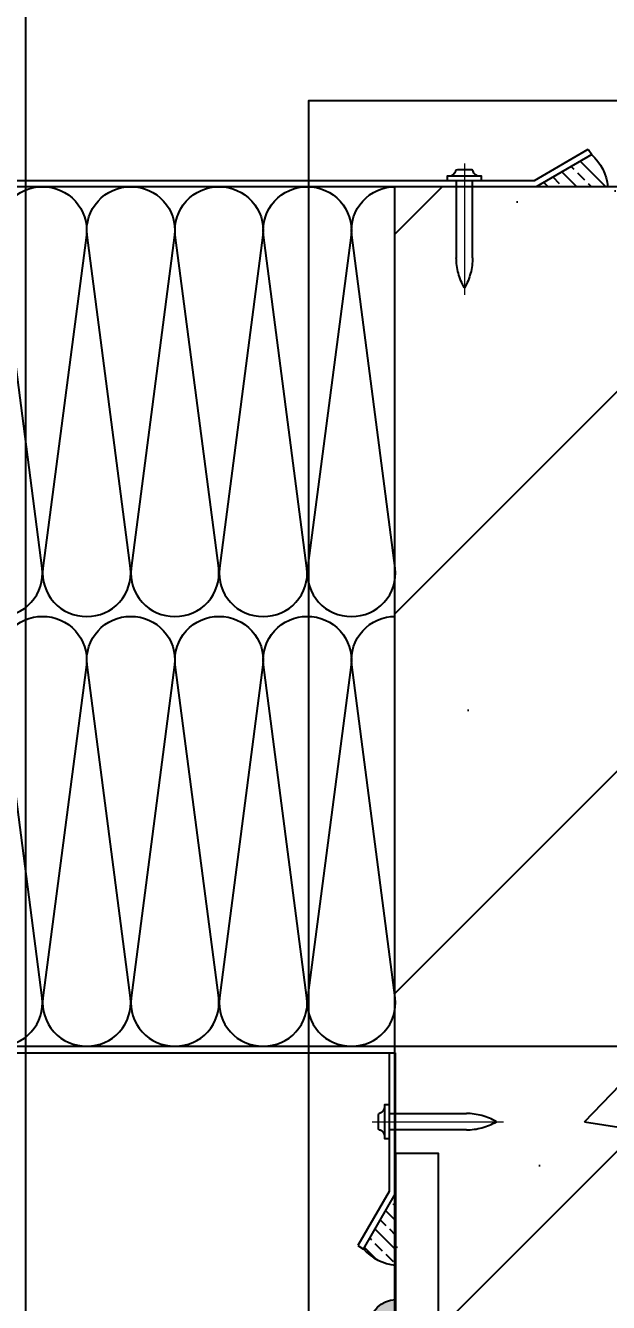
# Model space of a CAD drawing. Extents: x 6843040 to 15500510, y -6507076 to -4940511.
# Drawn here: x 7648141.7 to 7648277.5, y -6167043.5 to -6166746.4 of the extents above; entities that cross this region are included whole.
import ezdxf
from ezdxf.enums import TextEntityAlignment as Align

# ---------------------------------------------------------------- set-up
doc = ezdxf.new("R2010")
doc.units = 0
doc.header["$LTSCALE"] = 1000
doc.header["$MEASUREMENT"] = 0
for name, pattern in [('ACAD_ISO04W100', [30.5, 24, -3, 0.5, -3]), ('CENTER', [50.800000000000004, 31.75, -6.35, 6.35, -6.35]), ('DOTE', [2.4200000000000004, 2, -0.2, 0.02, -0.2]), ('HIDDEN', [0.375, 0.25, -0.125])]:
    doc.linetypes.add(name, pattern=pattern)
for name, color, linetype in [('DOTE', 8, 'DOTE'), ('E_LINE_1', 1, 'Continuous'), ('GC', 3, 'Continuous'), ('LT-dim 1', 3, 'Continuous'), ('LT-dim 5', 3, 'Continuous'), ('LT-dim 50', 253, 'Continuous'), ('LT-Fill-玻璃1', 14, 'Continuous'), ('LT-中线', 6, 'Continuous'), ('LT-文字标注', 7, 'Continuous'), ('LT-铝板', 31, 'Continuous'), ('PUB_HATCH', 8, 'Continuous'), ('WELDING', 1, 'Continuous'), ('实体', 7, 'Continuous'), ('批荡层', 213, 'Continuous'), ('紧固件', 40, 'Continuous')]:
    doc.layers.add(name, color=color, linetype=linetype)
doc.styles.add('LT-文字标注', font='romans.shx', dxfattribs={"width": 0.8, "bigfont": 'gbhzfs.shx'})

# ---------------------------------------------------------------- blocks, each defined once
blk = doc.blocks.new('LT-BLK-20220127160324', base_point=(-28533.22878983965, -2765.200322864111))
at = {"color": 1, "linetype": 'ACAD_ISO04W100', "ltscale": 0.4}
for p, q in [((-28777.79650946474, -2715.166449711192), (-28533.22878983943, -2715.166449711192)), ((-28521.34176281607, -2765.200322864112), (-28586.01604931476, -2765.200322864112)), ((-28777.79650946474, -2815.200322864112), (-28533.22878983943, -2815.200322864112))]:
    blk.add_line(p, q, dxfattribs=at)
at = {"layer": 'GC', "color": 3}
blk.add_lwpolyline([(-28543.22878983943, -2865.200322864112), (-28543.22878983943, -2665.200322864112), (-28533.22878983943, -2665.200322864112), (-28533.22878983943, -2865.200322864112)], close=True, dxfattribs=at)
for points in [[(-28543.22878983943, -2709.166449711192), (-28768.22878983943, -2709.166449711192)], [(-28768.22878983943, -2709.166449711192), (-28768.22878983943, -2733.166449711192), (-28708.22878983943, -2733.166449711192), (-28708.22878983943, -2721.166449711192)], [(-28543.22878983943, -2809.200322864112), (-28768.22878983943, -2809.200322864112)], [(-28768.22878983943, -2809.200322864112), (-28768.22878983943, -2833.200322864112), (-28708.22878983943, -2833.200322864112), (-28708.22878983943, -2821.200322864112)]]:
    blk.add_lwpolyline(points, dxfattribs=at)
at = {"layer": 'GC', "ltscale": 3}
for points in [[(-28768.22878983943, -2721.166449711192), (-28543.22878983943, -2721.166449711192)], [(-28768.22878983943, -2821.200322864112), (-28543.22878983943, -2821.200322864112)]]:
    blk.add_lwpolyline(points, dxfattribs=at)
at = {"layer": 'LT-文字标注', "style": 'LT-文字标注', "width": 0.8}
blk.add_text('MJ-01', height=6, rotation=270, dxfattribs=at).set_placement((-28541.59687122377, -2776.851695046294), align=Align.BOTTOM_RIGHT)
blk = doc.blocks.new('LT-BLK-20240910174306', base_point=(-5314322.416525414, -274178.3343760101))
at = {"layer": 'WELDING'}
h = blk.add_hatch(color=256, dxfattribs=at)
h.dxf.hatch_style = 1
edge = h.paths.add_edge_path()
edge.add_line((-5314332.416525424, -274112.3343760101), (-5314332.416525424, -274118.3343760101))
edge.add_line((-5314332.416525424, -274118.3343760101), (-5314338.416525424, -274118.3343760101))
edge.add_arc((-5314332.416525424, -274118.3343760101), 6, 90, 180, ccw=False)
blk.add_lwpolyline([(-5314332.416525424, -274112.3343760101), (-5314332.416525424, -274118.3343760101), (-5314338.416525424, -274118.3343760101, -0.414213562373094)], format="xyb", close=True, dxfattribs=at)
at = {"layer": 'LT-dim 50', "xscale": -1}
blk.add_blockref('LT-BLK-20220127160324', (-5314332.416525414, -274178.3343760101), dxfattribs=at)
blk = doc.blocks.new('LT-BLK-20230218091845', base_point=(395239.0870920994, 252820.6931667216))
at = {"layer": 'LT-Fill-玻璃1'}
h = blk.add_hatch(dxfattribs=at)
h.set_pattern_fill('ANSI33', color=8, scale=0.75, style=0)
h.set_pattern_definition([(45, (0, 0), (-3.367596045400933, 3.367596045400933), []), (45, (3.3675975, 0), (-3.367596045400933, 3.367596045400933), [2.38125, -1.190625])])
edge = h.paths.add_edge_path()
edge.add_line((395239.0870920995, 252820.6931667213), (395252.0774720158, 252813.1931673797))
edge.add_arc((395244.3931078882, 252821.7790310139), 11.52243491589128, 311.8286027163969, 333.210536880252)
edge.add_arc((395244.3931078868, 252821.7790310151), 11.5224349176311, 333.2105368778266, 354.5924710384851)
edge.add_line((395255.8642632413, 252820.6931667213), (395239.0870920995, 252820.6931667213))
at = {"layer": 'LT-dim 5'}
blk.add_arc((395244.3931078864, 252821.7790310152), 11.52243491803174, 311.8286027185239, 354.5924710385319, dxfattribs=at)
blk = doc.blocks.new('LT-BLK-20240528163730', base_point=(-326528.041295993, 67956.2288645505))
at = {"layer": 'LT-中线'}
for p, q in [((-326529.3292597717, 67957.08914607074), (-326536.8292591135, 67944.09876615429)), ((-326528.041295993, 67956.2288645505), (-326529.3292597717, 67957.08914607074)), ((-326535.3292591935, 67943.66857168314), (-326528.041295993, 67956.2288645505)), ((-326536.8292591936, 67944.0987660157), (-326536.8292591936, 67911.33901212143)), ((-326535.3292591936, 67911.33901212143), (-326535.3292591936, 67943.66857168308))]:
    blk.add_line(p, q, dxfattribs=at)
at = {"layer": 'LT-Fill-玻璃1', "rotation": 90.00000000172149}
blk.add_blockref('LT-BLK-20230218091845', (-326536.8292591136, 67944.00837725072), dxfattribs=at)
blk = doc.blocks.new('sd425')
at = {"layer": '实体', "color": 1, "linetype": 'CENTER', "lineweight": 18}
blk.add_line((-0.04871903290131741, 3.919735350630617), (-0.04871903290131741, -26.61543915394304), dxfattribs=at)
at = {"layer": '紧固件', "color": 40}
blk.add_lwpolyline([(3.999196224301613, 0), (-3.999196224302068, 0), (-3.999196224302068, 0.9847774869713248), (3.999196224301613, 0.9847774869713248)], close=True, dxfattribs=at)
blk.add_lwpolyline([(-3.499196862180725, 0.9847774869713248, 0.3424338655934447), (-2.045032946706215, 2.106657444610164, -0.3502208192078309), (-1.560311641547742, 2.475888729230292), (1.566701022911275, 2.475888729230292, -0.3419987131197174), (2.050224319064, 2.100115896151237, 0.3485554434816476), (3.500794207520812, 0.9847774869713248)], format="xyb", dxfattribs=at)
at = {"layer": '紧固件', "color": 40, "linetype": 'HIDDEN', "ltscale": 2}
blk.add_lwpolyline([(1.86725199659395, 0), (1.86725199659395, -17.99662005964638, -0.1316415762669058), (-0.04392699687832646, -24.99357617320015, -0.1315314132238364), (-1.932731718799914, -17.99662005964615), (-1.932743155576645, 0)], format="xyb", dxfattribs=at)
blk = doc.blocks.new('LT-BLK-20240528163734', base_point=(-326528.041295993, 67956.2288645505))
at = {"rotation": 270}
blk.add_blockref('sd425', (-326535.3292591936, 67927.35857025624), dxfattribs=at)
at = {"layer": 'LT-dim 50'}
blk.add_blockref('LT-BLK-20240528163730', (-326528.041295993, 67956.2288645505), dxfattribs=at)
blk = doc.blocks.new('LT-BLK-20240910180508', base_point=(-5314322.16671394, -298328.3343760425))
at = {"layer": 'LT-dim 1', "extrusion": (0, 1.224646799147353e-16, -1)}
for points in [[(5314424.666714381, -298103.3346937988, -0.451718), (5314414.470829888, -298092.074693799), (5314424.584821047, -298014.5946537983, 0.451718), (5314414.388936554, -298003.3346937988, 0.451718), (5314404.193052061, -298014.5946537983), (5314414.307030065, -298092.074693799, -0.451718), (5314404.111158728, -298103.3346937988, -0.451718), (5314393.915274234, -298092.074693799), (5314404.029265394, -298014.5946537983, 0.451718), (5314393.8333809, -298003.3346937988, 0.451718), (5314383.637496407, -298014.5946537983), (5314393.751474411, -298092.074693799, -0.451718), (5314383.555603074, -298103.3346937988, -0.451718), (5314373.359718581, -298092.074693799), (5314383.47370974, -298014.5946537983, 0.451718), (5314373.277825247, -298003.3346937988, 0.451718), (5314363.081940754, -298014.5946537983), (5314373.195918757, -298092.074693799, -0.451718), (5314363.00004742, -298103.3346937988, -0.451718), (5314352.804162927, -298092.074693799), (5314362.918154087, -298014.5946537983, 0.451718), (5314352.722269594, -298003.3346937988, 0.451718), (5314342.526385101, -298014.5946537983), (5314352.640363105, -298092.074693799, -0.451718), (5314342.444491766, -298103.3346937988, -0.451718), (5314332.248607274, -298092.074693799), (5314342.362598433, -298014.5946537983, 0.451718), (5314332.16671394, -298003.3346937988)], [(5314424.666714381, -298203.3346937988, -0.451718), (5314414.470829888, -298192.074693799), (5314424.584821047, -298114.5946537983, 0.451718), (5314414.388936554, -298103.3346937988, 0.451718), (5314404.193052061, -298114.5946537983), (5314414.307030065, -298192.074693799, -0.451718), (5314404.111158728, -298203.3346937988, -0.451718), (5314393.915274234, -298192.074693799), (5314404.029265394, -298114.5946537983, 0.451718), (5314393.8333809, -298103.3346937988, 0.451718), (5314383.637496407, -298114.5946537983), (5314393.751474411, -298192.074693799, -0.451718), (5314383.555603074, -298203.3346937988, -0.451718), (5314373.359718581, -298192.074693799), (5314383.47370974, -298114.5946537983, 0.451718), (5314373.277825247, -298103.3346937988, 0.451718), (5314363.081940754, -298114.5946537983), (5314373.195918757, -298192.074693799, -0.451718), (5314363.00004742, -298203.3346937988, -0.451718), (5314352.804162927, -298192.074693799), (5314362.918154087, -298114.5946537983, 0.451718), (5314352.722269594, -298103.3346937988, 0.451718), (5314342.526385101, -298114.5946537983), (5314352.640363105, -298192.074693799, -0.451718), (5314342.444491766, -298203.3346937988, -0.451718), (5314332.248607274, -298192.074693799), (5314342.362598433, -298114.5946537983, 0.451718), (5314332.16671394, -298103.3346937988)]]:
    blk.add_lwpolyline(points, format="xyb", dxfattribs=at)
at = {"layer": 'LT-中线'}
for p, q in [((-5314528.636973075, -298204.8591101635), (-5314332.16671394, -298204.8591101635)), ((-5314527.136973075, -298203.3343760176), (-5314332.16671394, -298203.3343760176))]:
    blk.add_line(p, q, dxfattribs=at)
for points in [[(-5314332.16671394, -298003.334375998), (-5314514.41731522, -298003.3343760241), (-5314514.41731522, -298001.8343760166)], [(-5314512.917315219, -298001.8343760166), (-5314332.16671394, -298001.8343760585)]]:
    blk.add_lwpolyline(points, dxfattribs=at)
at = {"layer": 'LT-铝板'}
blk.add_line((-5314418.306239105, -299557.6363848075), (-5314418.306239106, -297857.6363848504), dxfattribs=at)
at = {"layer": 'LT-dim 1', "ltscale": 1000}
blk.add_blockref('LT-BLK-20240910174306', (-5314322.16671394, -298328.3343760427), dxfattribs=at)
at = {"layer": 'LT-dim 50', "xscale": -1, "rotation": 270}
blk.add_blockref('LT-BLK-20240528163734', (-5314287.276861511, -297994.5464128423), dxfattribs=at)
at = {"layer": 'LT-dim 50', "rotation": 180}
blk.add_blockref('LT-BLK-20240528163734', (-5314340.95467714, -298249.7489625923), dxfattribs=at)

msp = doc.modelspace()

# ---------------------------------------------------------------- hatches: boundary and pattern name
at = {"layer": 'PUB_HATCH'}
h = msp.add_hatch(dxfattribs=at)
h.set_pattern_fill('钢筋混凝土', color=256, scale=25, style=0)
h.set_pattern_definition([(45, (300, 3999.999999994412), (-44.19417382415921, 44.19417382415922), []), (49.99999999999999, (300, 3999.999999994412), (179.3150456501884, -15.68803374564878), [18.75, -206.25]), (355, (300, 3999.999999994412), (-34.68783340325, 188.048033425003), [15, -165]), (100.4514, (314.9429200002924, 3998.692664994858), (144.6273454285054, 172.3598855152384), [15.9350475, -175.285528]), (46.18420000000002, (300, 4049.999999994412), (266.8102621564111, -41.37975358225452), [28.12499999999998, -309.3749999999997]), (96.6356, (322.2341862497851, 4046.551673244685), (233.6656763871758, 243.5294677251104), [23.902572, -262.92825]), (351.1842, (300, 4049.999999994412), (233.6654862834068, 243.5296502313311), [22.5, -247.5]), (21, (325, 4037.499999994412), (149.2267630296154, -100.6547226663347), [18.75, -206.25]), (326.0000000000001, (325, 4037.499999994412), (60.82883298039543, 181.2875112617133), [15, -165]), (71.4514, (337.4355582501739, 4029.112098494545), (210.0556571453725, 80.6326241774881), [15.9350475, -175.285528]), (37.50000000000001, (300, 3999.999999994412), (3.039963829322667, 83.22346345782788), [0, -163, 0, -167.5, 0, -165.625]), (7.499999999999999, (300, 3999.999999994412), (65.76738436053715, 98.60292797059006), [0, -95.5, 0, -159.25, 0, -63.125]), (327.5, (244.25, 3999.999999994412), (133.4556090431022, -5.638717933594939), [0, -62.5, 0, -195, 0, -258.75]), (317.5, (219.25, 3999.999999994412), (145.7965423355966, 25.02624558307943), [0, -81.25, 0, -129.5, 0, -183.75])])
h.paths.add_polyline_path([(7648227.694658224, -6166783.889315872), (7648227.694658224, -6168483.889315872), (7648527.694658224, -6168483.889315872), (7648527.694658224, -6167113.889315872), (7649025.883763832, -6167113.889315872), (7649025.883763832, -6166983.889315872), (7648427.694658224, -6166983.889315872), (7648427.694658224, -6166783.889315872)])

# ---------------------------------------------------------------- linework, layer by layer
at = {"layer": 'DOTE', "linetype": 'DOTE', "ltscale": 0.25}
msp.add_lwpolyline([(7646727.694658224, -6166983.889315872), (7649025.883763832, -6166983.889315872)], dxfattribs=at)
at = {"layer": 'E_LINE_1'}
msp.add_lwpolyline([(7648227.694658224, -6166783.889315872), (7648227.694658224, -6168483.889315872), (7648527.694658224, -6168483.889315872), (7648527.694658224, -6167113.889315872), (7649025.883763832, -6167113.889315872), (7649025.883763832, -6166983.889315872), (7648427.694658224, -6166983.889315872), (7648427.694658224, -6166783.889315872), (7648227.694658224, -6166783.889315872)], dxfattribs=at)
at = {"layer": '批荡层'}
msp.add_lwpolyline([(7649025.883763832, -6166963.889315872), (7648447.694658224, -6166963.889315872), (7648447.694658224, -6166763.889315872), (7648207.694658224, -6166763.889315872), (7648207.694658224, -6168503.889315872), (7648547.694658224, -6168503.889315872), (7648547.694658224, -6167133.889315872), (7649025.883763832, -6167133.889315872)], dxfattribs=at)

# ---------------------------------------------------------------- block references
at = {"layer": 'LT-dim 1', "ltscale": 1000}
msp.add_blockref('LT-BLK-20240910180508', (7648237.944469698, -6167108.889315916), dxfattribs=at)

doc.saveas('drawing.dxf')
